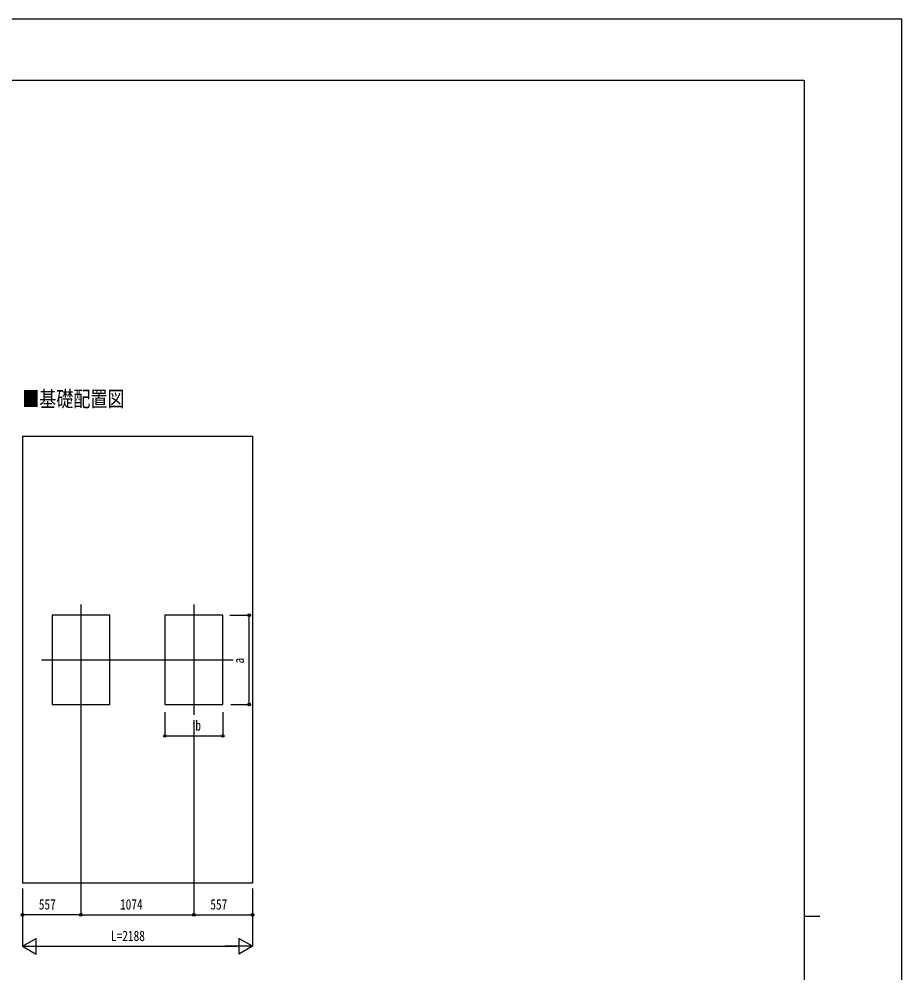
# Model space of a CAD drawing. Units: millimetres, scale not verified. Extents: x -12615 to 12615, y -8911 to 8915.
# Drawn here: x 4220 to 12615, y -160 to 8915 of the extents above; entities that cross this region are included whole.
import ezdxf
from ezdxf.enums import TextEntityAlignment as Align

# ---------------------------------------------------------------- set-up
doc = ezdxf.new("R2010")
doc.units = ezdxf.units.MM
doc.header["$LTSCALE"] = 50
for name, color, linetype in [('0-2_USER1', 3, 'Continuous'), ('0-4_YKK_12', 2, 'Continuous'), ('0-6_YKK_A1', 4, 'Continuous'), ('0-7_YKK_D', 6, 'Continuous'), ('0-8_YKK_ZWAK', 7, 'Continuous')]:
    doc.layers.add(name, color=color, linetype=linetype)
doc.styles.add('ＭＳ ゴシック', font='')
doc.styles.get('ＭＳ ゴシック').set_extended_font_data('MS Gothic')

msp = doc.modelspace()

# ---------------------------------------------------------------- linework, layer by layer
at = {"layer": '0-4_YKK_12'}
for p, q in [((4808.06, 3344.73), (4808.06, 2294.73)), ((5882.06, 3344.73), (5882.06, 2294.73)), ((4433.06, 2819.73), (6257.06, 2819.73))]:
    msp.add_line(p, q, dxfattribs=at)
at = {"layer": '0-6_YKK_A1'}
for p, q in [((4251.06, 4945.5), (6439.06, 4945.5)), ((4251.06, 4945.5), (4251.06, 693.5)), ((6439.06, 4945.5), (6439.06, 693.5)), ((6439.06, 693.5), (4251.06, 693.5))]:
    msp.add_line(p, q, dxfattribs=at)
for points in [[(4533.06, 2394.73), (5083.06, 2394.73), (5083.06, 3244.73), (4533.06, 3244.73)], [(5607.06, 2394.73), (6157.06, 2394.73), (6157.06, 3244.73), (5607.06, 3244.73)]]:
    msp.add_lwpolyline(points, close=True, dxfattribs=at)
at = {"layer": '0-7_YKK_D'}
for p, q in [((6224.22, 3244.73), (6408.06, 3244.73)), ((6407.06, 2394.73), (6407.06, 3244.73)), ((4808.06, 2367.27), (4808.06, 392.5)), ((4808.06, 2367.27), (4808.06, 392.5)), ((6232.06, 2394.73), (6408.06, 2394.73)), ((5607.06, 2320.53), (5607.06, 2093.73)), ((6157.06, 2320.71), (6157.06, 2093.73)), ((5882.06, 2245.68), (5882.06, 392.5)), ((5882.06, 2245.68), (5882.06, 392.5)), ((5607.06, 2094.73), (6157.06, 2094.73)), ((4251.06, 643.5), (4251.06, 92.5)), ((6439.06, 643.5), (6439.06, 92.5)), ((4251.06, 468.5), (4251.06, 392.5)), ((6439.06, 468.5), (6439.06, 392.5)), ((4808.06, 393.5), (4251.06, 393.5)), ((4808.06, 393.5), (5882.06, 393.5)), ((5882.06, 393.5), (6439.06, 393.5)), ((4251.06, 93.5), (4380.96, 168.5)), ((4251.06, 93.5), (4380.96, 18.5)), ((4251.06, 93.5), (4510.87, 93.5)), ((4380.96, 18.5), (4380.96, 168.5)), ((4401.06, 93.5), (6289.06, 93.5)), ((6439.06, 93.5), (6179.25, 93.5)), ((6439.06, 93.5), (6309.16, 168.5)), ((6309.16, 168.5), (6309.16, 18.5)), ((6439.06, 93.5), (6309.16, 18.5))]:
    msp.add_line(p, q, dxfattribs=at)
for centre in [(6407.06, 3244.73), (6407.06, 2394.73), (5607.06, 2094.73), (6157.06, 2094.73), (4251.06, 393.5), (4808.06, 393.5), (4808.06, 393.5), (5882.06, 393.5), (5882.06, 393.5), (6439.06, 393.5)]:
    msp.add_circle(centre, 12.75, dxfattribs=at)
at = {"layer": '0-8_YKK_ZWAK'}
for p, q in [((11685.06, 8330.1), (-11714.94, 8330.1)), ((11685.06, 8330.1), (11685.06, -7569.9)), ((11685.06, 380.1), (11835.06, 380.1))]:
    msp.add_line(p, q, dxfattribs=at)
msp.add_lwpolyline([(-12615, -8904.9), (12615, -8904.9), (12615, 8915.1), (-12615, 8915.1)], close=True, dxfattribs=at)

# ---------------------------------------------------------------- texts
at = {"layer": '0-2_USER1', "style": 'ＭＳ ゴシック', "width": 0.8}
msp.add_text('■基礎配置図', height=148.5, dxfattribs=at).set_placement((4249.4, 5182.6), align=Align.BOTTOM_LEFT)
at = {"layer": '0-7_YKK_D', "style": 'ＭＳ ゴシック', "width": 0.8}
msp.add_text('a', height=98.97, rotation=90, dxfattribs=at).set_placement((6387.06, 2783.73), align=Align.BOTTOM_LEFT)
for s, p in [('b', (5896.06, 2114.73)), ('557', (4407.16, 413.5)), ('1074', (5179.46, 413.5)), ('557', (6038.16, 413.5)), ('L=2188', (5093.06, 113.5))]:
    msp.add_text(s, height=98.97, dxfattribs=at).set_placement(p, align=Align.BOTTOM_LEFT)

doc.saveas('drawing.dxf')
